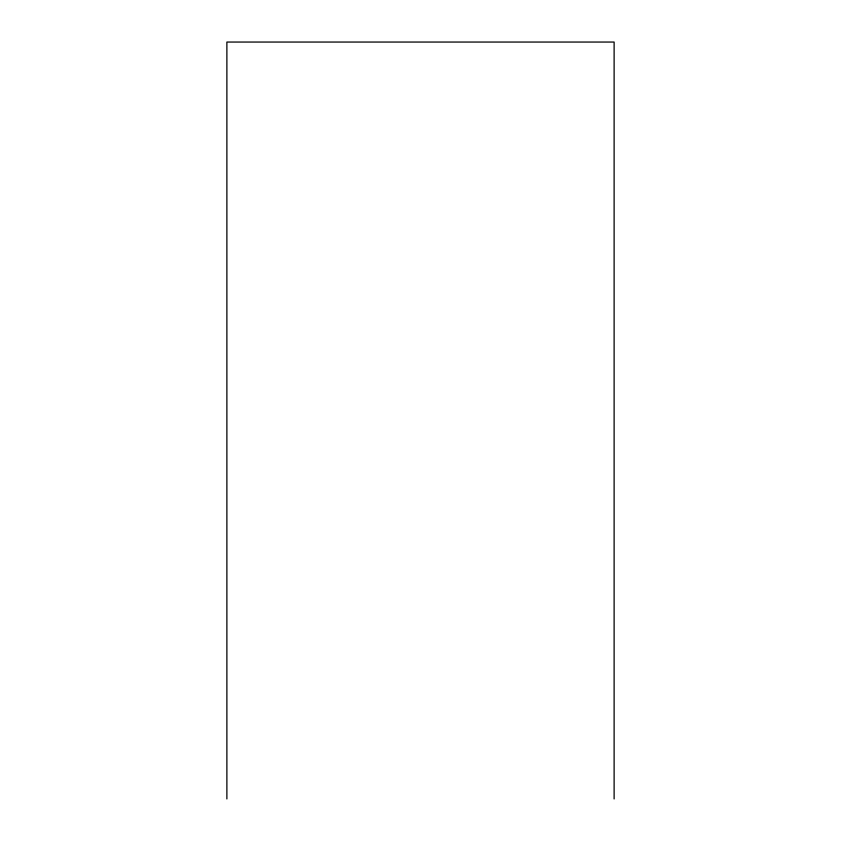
<?xml version="1.0" encoding="UTF-8"?>
<svg xmlns="http://www.w3.org/2000/svg" width="841" height="841" viewBox="0 0 841 841"><rect width="100%" height="100%" fill="white"/><g stroke="black" fill="none" stroke-linecap="round" stroke-linejoin="round"><path stroke-width="1.26" d="M614.119 798.95L614.119 42.05L226.881 42.05L226.881 798.95"/></g></svg>
